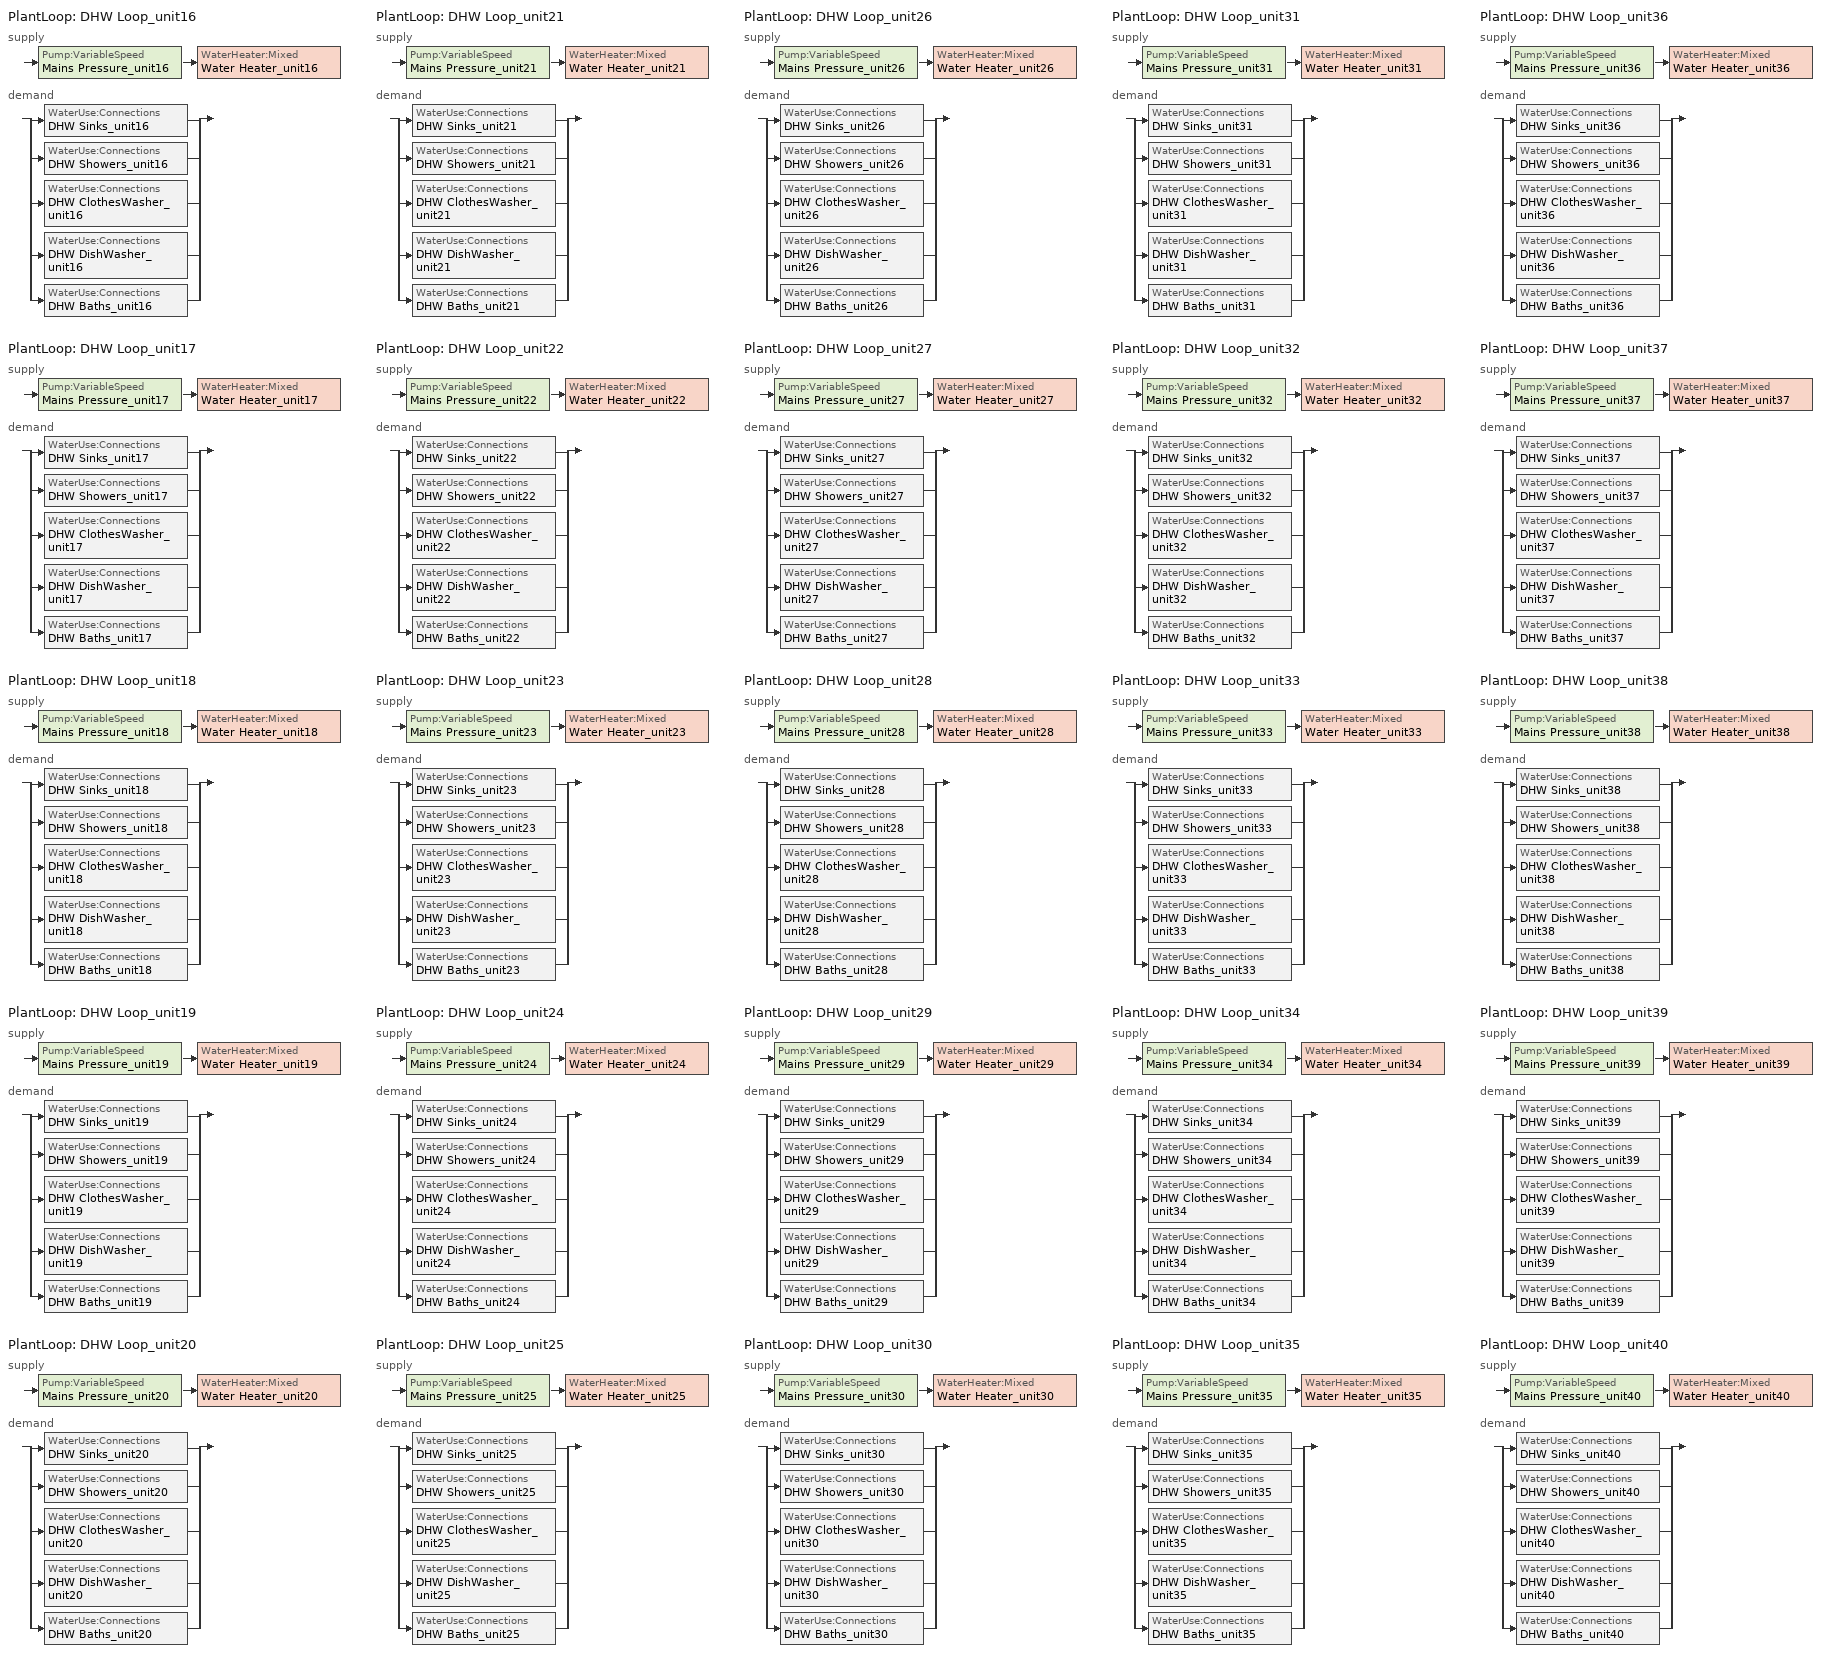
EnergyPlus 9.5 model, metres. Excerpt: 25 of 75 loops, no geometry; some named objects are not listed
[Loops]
PlantLoop 'DHW Loop_unit16'
 supply: Pump:VariableSpeed 'Mains Pressure_unit16' > WaterHeater:Mixed 'Water Heater_unit16'
 demand: split
  | WaterUse:Connections 'DHW Sinks_unit16'
  | WaterUse:Connections 'DHW Showers_unit16'
  | WaterUse:Connections 'DHW ClothesWasher_unit16'
  | WaterUse:Connections 'DHW DishWasher_unit16'
  | WaterUse:Connections 'DHW Baths_unit16'
PlantLoop 'DHW Loop_unit17'
 supply: Pump:VariableSpeed 'Mains Pressure_unit17' > WaterHeater:Mixed 'Water Heater_unit17'
 demand: split
  | WaterUse:Connections 'DHW Sinks_unit17'
  | WaterUse:Connections 'DHW Showers_unit17'
  | WaterUse:Connections 'DHW ClothesWasher_unit17'
  | WaterUse:Connections 'DHW DishWasher_unit17'
  | WaterUse:Connections 'DHW Baths_unit17'
PlantLoop 'DHW Loop_unit18'
 supply: Pump:VariableSpeed 'Mains Pressure_unit18' > WaterHeater:Mixed 'Water Heater_unit18'
 demand: split
  | WaterUse:Connections 'DHW Sinks_unit18'
  | WaterUse:Connections 'DHW Showers_unit18'
  | WaterUse:Connections 'DHW ClothesWasher_unit18'
  | WaterUse:Connections 'DHW DishWasher_unit18'
  | WaterUse:Connections 'DHW Baths_unit18'
PlantLoop 'DHW Loop_unit19'
 supply: Pump:VariableSpeed 'Mains Pressure_unit19' > WaterHeater:Mixed 'Water Heater_unit19'
 demand: split
  | WaterUse:Connections 'DHW Sinks_unit19'
  | WaterUse:Connections 'DHW Showers_unit19'
  | WaterUse:Connections 'DHW ClothesWasher_unit19'
  | WaterUse:Connections 'DHW DishWasher_unit19'
  | WaterUse:Connections 'DHW Baths_unit19'
PlantLoop 'DHW Loop_unit20'
 supply: Pump:VariableSpeed 'Mains Pressure_unit20' > WaterHeater:Mixed 'Water Heater_unit20'
 demand: split
  | WaterUse:Connections 'DHW Sinks_unit20'
  | WaterUse:Connections 'DHW Showers_unit20'
  | WaterUse:Connections 'DHW ClothesWasher_unit20'
  | WaterUse:Connections 'DHW DishWasher_unit20'
  | WaterUse:Connections 'DHW Baths_unit20'
PlantLoop 'DHW Loop_unit21'
 supply: Pump:VariableSpeed 'Mains Pressure_unit21' > WaterHeater:Mixed 'Water Heater_unit21'
 demand: split
  | WaterUse:Connections 'DHW Sinks_unit21'
  | WaterUse:Connections 'DHW Showers_unit21'
  | WaterUse:Connections 'DHW ClothesWasher_unit21'
  | WaterUse:Connections 'DHW DishWasher_unit21'
  | WaterUse:Connections 'DHW Baths_unit21'
PlantLoop 'DHW Loop_unit22'
 supply: Pump:VariableSpeed 'Mains Pressure_unit22' > WaterHeater:Mixed 'Water Heater_unit22'
 demand: split
  | WaterUse:Connections 'DHW Sinks_unit22'
  | WaterUse:Connections 'DHW Showers_unit22'
  | WaterUse:Connections 'DHW ClothesWasher_unit22'
  | WaterUse:Connections 'DHW DishWasher_unit22'
  | WaterUse:Connections 'DHW Baths_unit22'
PlantLoop 'DHW Loop_unit23'
 supply: Pump:VariableSpeed 'Mains Pressure_unit23' > WaterHeater:Mixed 'Water Heater_unit23'
 demand: split
  | WaterUse:Connections 'DHW Sinks_unit23'
  | WaterUse:Connections 'DHW Showers_unit23'
  | WaterUse:Connections 'DHW ClothesWasher_unit23'
  | WaterUse:Connections 'DHW DishWasher_unit23'
  | WaterUse:Connections 'DHW Baths_unit23'
PlantLoop 'DHW Loop_unit24'
 supply: Pump:VariableSpeed 'Mains Pressure_unit24' > WaterHeater:Mixed 'Water Heater_unit24'
 demand: split
  | WaterUse:Connections 'DHW Sinks_unit24'
  | WaterUse:Connections 'DHW Showers_unit24'
  | WaterUse:Connections 'DHW ClothesWasher_unit24'
  | WaterUse:Connections 'DHW DishWasher_unit24'
  | WaterUse:Connections 'DHW Baths_unit24'
PlantLoop 'DHW Loop_unit25'
 supply: Pump:VariableSpeed 'Mains Pressure_unit25' > WaterHeater:Mixed 'Water Heater_unit25'
 demand: split
  | WaterUse:Connections 'DHW Sinks_unit25'
  | WaterUse:Connections 'DHW Showers_unit25'
  | WaterUse:Connections 'DHW ClothesWasher_unit25'
  | WaterUse:Connections 'DHW DishWasher_unit25'
  | WaterUse:Connections 'DHW Baths_unit25'
PlantLoop 'DHW Loop_unit26'
 supply: Pump:VariableSpeed 'Mains Pressure_unit26' > WaterHeater:Mixed 'Water Heater_unit26'
 demand: split
  | WaterUse:Connections 'DHW Sinks_unit26'
  | WaterUse:Connections 'DHW Showers_unit26'
  | WaterUse:Connections 'DHW ClothesWasher_unit26'
  | WaterUse:Connections 'DHW DishWasher_unit26'
  | WaterUse:Connections 'DHW Baths_unit26'
PlantLoop 'DHW Loop_unit27'
 supply: Pump:VariableSpeed 'Mains Pressure_unit27' > WaterHeater:Mixed 'Water Heater_unit27'
 demand: split
  | WaterUse:Connections 'DHW Sinks_unit27'
  | WaterUse:Connections 'DHW Showers_unit27'
  | WaterUse:Connections 'DHW ClothesWasher_unit27'
  | WaterUse:Connections 'DHW DishWasher_unit27'
  | WaterUse:Connections 'DHW Baths_unit27'
PlantLoop 'DHW Loop_unit28'
 supply: Pump:VariableSpeed 'Mains Pressure_unit28' > WaterHeater:Mixed 'Water Heater_unit28'
 demand: split
  | WaterUse:Connections 'DHW Sinks_unit28'
  | WaterUse:Connections 'DHW Showers_unit28'
  | WaterUse:Connections 'DHW ClothesWasher_unit28'
  | WaterUse:Connections 'DHW DishWasher_unit28'
  | WaterUse:Connections 'DHW Baths_unit28'
PlantLoop 'DHW Loop_unit29'
 supply: Pump:VariableSpeed 'Mains Pressure_unit29' > WaterHeater:Mixed 'Water Heater_unit29'
 demand: split
  | WaterUse:Connections 'DHW Sinks_unit29'
  | WaterUse:Connections 'DHW Showers_unit29'
  | WaterUse:Connections 'DHW ClothesWasher_unit29'
  | WaterUse:Connections 'DHW DishWasher_unit29'
  | WaterUse:Connections 'DHW Baths_unit29'
PlantLoop 'DHW Loop_unit30'
 supply: Pump:VariableSpeed 'Mains Pressure_unit30' > WaterHeater:Mixed 'Water Heater_unit30'
 demand: split
  | WaterUse:Connections 'DHW Sinks_unit30'
  | WaterUse:Connections 'DHW Showers_unit30'
  | WaterUse:Connections 'DHW ClothesWasher_unit30'
  | WaterUse:Connections 'DHW DishWasher_unit30'
  | WaterUse:Connections 'DHW Baths_unit30'
PlantLoop 'DHW Loop_unit31'
 supply: Pump:VariableSpeed 'Mains Pressure_unit31' > WaterHeater:Mixed 'Water Heater_unit31'
 demand: split
  | WaterUse:Connections 'DHW Sinks_unit31'
  | WaterUse:Connections 'DHW Showers_unit31'
  | WaterUse:Connections 'DHW ClothesWasher_unit31'
  | WaterUse:Connections 'DHW DishWasher_unit31'
  | WaterUse:Connections 'DHW Baths_unit31'
PlantLoop 'DHW Loop_unit32'
 supply: Pump:VariableSpeed 'Mains Pressure_unit32' > WaterHeater:Mixed 'Water Heater_unit32'
 demand: split
  | WaterUse:Connections 'DHW Sinks_unit32'
  | WaterUse:Connections 'DHW Showers_unit32'
  | WaterUse:Connections 'DHW ClothesWasher_unit32'
  | WaterUse:Connections 'DHW DishWasher_unit32'
  | WaterUse:Connections 'DHW Baths_unit32'
PlantLoop 'DHW Loop_unit33'
 supply: Pump:VariableSpeed 'Mains Pressure_unit33' > WaterHeater:Mixed 'Water Heater_unit33'
 demand: split
  | WaterUse:Connections 'DHW Sinks_unit33'
  | WaterUse:Connections 'DHW Showers_unit33'
  | WaterUse:Connections 'DHW ClothesWasher_unit33'
  | WaterUse:Connections 'DHW DishWasher_unit33'
  | WaterUse:Connections 'DHW Baths_unit33'
PlantLoop 'DHW Loop_unit34'
 supply: Pump:VariableSpeed 'Mains Pressure_unit34' > WaterHeater:Mixed 'Water Heater_unit34'
 demand: split
  | WaterUse:Connections 'DHW Sinks_unit34'
  | WaterUse:Connections 'DHW Showers_unit34'
  | WaterUse:Connections 'DHW ClothesWasher_unit34'
  | WaterUse:Connections 'DHW DishWasher_unit34'
  | WaterUse:Connections 'DHW Baths_unit34'
PlantLoop 'DHW Loop_unit35'
 supply: Pump:VariableSpeed 'Mains Pressure_unit35' > WaterHeater:Mixed 'Water Heater_unit35'
 demand: split
  | WaterUse:Connections 'DHW Sinks_unit35'
  | WaterUse:Connections 'DHW Showers_unit35'
  | WaterUse:Connections 'DHW ClothesWasher_unit35'
  | WaterUse:Connections 'DHW DishWasher_unit35'
  | WaterUse:Connections 'DHW Baths_unit35'
PlantLoop 'DHW Loop_unit36'
 supply: Pump:VariableSpeed 'Mains Pressure_unit36' > WaterHeater:Mixed 'Water Heater_unit36'
 demand: split
  | WaterUse:Connections 'DHW Sinks_unit36'
  | WaterUse:Connections 'DHW Showers_unit36'
  | WaterUse:Connections 'DHW ClothesWasher_unit36'
  | WaterUse:Connections 'DHW DishWasher_unit36'
  | WaterUse:Connections 'DHW Baths_unit36'
PlantLoop 'DHW Loop_unit37'
 supply: Pump:VariableSpeed 'Mains Pressure_unit37' > WaterHeater:Mixed 'Water Heater_unit37'
 demand: split
  | WaterUse:Connections 'DHW Sinks_unit37'
  | WaterUse:Connections 'DHW Showers_unit37'
  | WaterUse:Connections 'DHW ClothesWasher_unit37'
  | WaterUse:Connections 'DHW DishWasher_unit37'
  | WaterUse:Connections 'DHW Baths_unit37'
PlantLoop 'DHW Loop_unit38'
 supply: Pump:VariableSpeed 'Mains Pressure_unit38' > WaterHeater:Mixed 'Water Heater_unit38'
 demand: split
  | WaterUse:Connections 'DHW Sinks_unit38'
  | WaterUse:Connections 'DHW Showers_unit38'
  | WaterUse:Connections 'DHW ClothesWasher_unit38'
  | WaterUse:Connections 'DHW DishWasher_unit38'
  | WaterUse:Connections 'DHW Baths_unit38'
PlantLoop 'DHW Loop_unit39'
 supply: Pump:VariableSpeed 'Mains Pressure_unit39' > WaterHeater:Mixed 'Water Heater_unit39'
 demand: split
  | WaterUse:Connections 'DHW Sinks_unit39'
  | WaterUse:Connections 'DHW Showers_unit39'
  | WaterUse:Connections 'DHW ClothesWasher_unit39'
  | WaterUse:Connections 'DHW DishWasher_unit39'
  | WaterUse:Connections 'DHW Baths_unit39'
PlantLoop 'DHW Loop_unit40'
 supply: Pump:VariableSpeed 'Mains Pressure_unit40' > WaterHeater:Mixed 'Water Heater_unit40'
 demand: split
  | WaterUse:Connections 'DHW Sinks_unit40'
  | WaterUse:Connections 'DHW Showers_unit40'
  | WaterUse:Connections 'DHW ClothesWasher_unit40'
  | WaterUse:Connections 'DHW DishWasher_unit40'
  | WaterUse:Connections 'DHW Baths_unit40'
[ZoneList]
Living Area: EL1 SSE Perim Zn (G.SSE1), EL1 East Perim Zn (G.E3), EL1 East Perim Zn (G.E5), EL1 SSW Perim Zn (G.SSW7), EL1 West Perim Zn (G.W9), EL1 West Perim Zn (G.W11), EL1 SSE Perim Zn (T.SSE27), EL1 East Perim Zn (T.E29), EL1 East Perim Zn (T.E31), EL1 SSW Perim Zn (T.SSW33), EL1 West Perim Zn (T.W35), EL1 West Perim Zn (T.W37), EL2 WSW Perim Zn (G.WSW1), EL2 South Perim Zn (G.S3), EL2 South Perim Zn (G.S5), EL2 WNW Perim Zn (G.WNW7), EL2 North Perim Zn (G.N9), EL2 North Perim Zn (G.N11), EL2 WSW Perim Zn (T.WSW27), EL2 South Perim Zn (T.S29), EL2 South Perim Zn (T.S31), EL2 WNW Perim Zn (T.WNW33), EL2 North Perim Zn (T.N35), EL2 North Perim Zn (T.N37)
[People]
Living Occupants: Zone or ZoneList=Living Area; Number of People Schedule=EL1 Occ-2 Sch; Number of People Calculation Method=People; Number of People=3; Fraction Radiant=0.3; Sensible Heat Fraction=autocalculate; Activity Level Schedule=activity_sch; Carbon Dioxide Generation Rate {m3/s-W}=3.82e-08; Enable ASHRAE 55 Comfort Warnings=No; Mean Radiant Temperature Calculation Type=ZoneAveraged; Clothing Insulation Calculation Method=ClothingInsulationSchedule
[Lights]
Living Lights: Zone or ZoneList=Living Area; Schedule=InteriorLightingHE; Design Level Calculation Method=Watts/Area; Watts per Zone Floor Area {W/m2}=2.10297; Return Air Fraction=0; Fraction Radiant=0.6; Fraction Visible=0.2; Fraction Replaceable=0; Return Air Fraction Calculated from Plenum Temperature=No
[ElectricEquipment] Zone or ZoneList=Living Area; Design Level Calculation Method=EquipmentLevel
Name | Schedule | Design Level {W} | Fraction Latent | Fraction Radiant | Fraction Lost
Dishwasher | DishWasher | 27.7121 | 0.15 | 0.6 | 0.25
Refrigerator | Refrigerator | 91.0576 |  | 1
ClothesWasher | ClothesWasher | 12.0112 |  | 0.8 | 0.2
ClothesDryer | ClothesDryer | 8.18776 |  | 1
MiscPlugLoad_Living | MiscPlugLoad | 169.043 | 0.06 | 0.69 | 0.25
[GasEquipment] Zone or ZoneList=Living Area; Design Level Calculation Method=EquipmentLevel
Name | Schedule | Design Level {W} | Fraction Latent | Fraction Radiant | Fraction Lost
ClothesDryer | ClothesDryer | 81.8973 | 0.05 | 0.1 | 0.85
CookingRange | CookingRange | 111.945 | 0.06 | 0.69 | 0.25
[ZoneInfiltration:DesignFlowRate]
Infiltration-Living: Zone or ZoneList=Living Area; Schedule=always_avail; Design Flow Rate Calculation Method=AirChanges/Hour; Air Changes per Hour {1/hr}=0.35; Constant Term Coefficient=1
[ZoneVentilation:DesignFlowRate]
NaturalVentilation: Zone or ZoneList=Living Area; Schedule=DEER Res Nat Vent On Sch; Design Flow Rate Calculation Method=AirChanges/Hour; Flow Rate per Zone Floor Area {m3/s-m2}=0; Air Changes per Hour {1/hr}=1.5; Ventilation Type=Natural; Fan Total Efficiency=1; Constant Term Coefficient=0; Temperature Term Coefficient=0; Velocity Term Coefficient=0.224; Velocity Squared Term Coefficient=0; Minimum Indoor Temperature Schedule=Natural_Ventilation_Min; Delta Temperature {deltaC}=2; Minimum Outdoor Temperature {C}=-100; Maximum Outdoor Temperature {C}=100; Maximum Wind Speed {m/s}=40
[Sizing:Plant] Loop Type=Heating; Design Loop Exit Temperature {C}=48.8889; Loop Design Temperature Difference {deltaC}=5.55556
DHW Loop_unit16; DHW Loop_unit17; DHW Loop_unit18; DHW Loop_unit19; DHW Loop_unit20; DHW Loop_unit21; DHW Loop_unit22; DHW Loop_unit23; DHW Loop_unit24; DHW Loop_unit25; DHW Loop_unit26; DHW Loop_unit27; DHW Loop_unit28; DHW Loop_unit29; DHW Loop_unit30; DHW Loop_unit31; DHW Loop_unit32; DHW Loop_unit33; DHW Loop_unit34; DHW Loop_unit35; DHW Loop_unit36; DHW Loop_unit37; DHW Loop_unit38; DHW Loop_unit39; DHW Loop_unit40
[Pump:VariableSpeed] Design Maximum Flow Rate {m3/s}=autosize; Design Pump Head {Pa}=1; Design Power Consumption {W}=0; Motor Efficiency=1; Fraction of Motor Inefficiencies to Fluid Stream=0; Coefficient 1 of the Part Load Performance Curve=0; Coefficient 2 of the Part Load Performance Curve=1; Coefficient 3 of the Part Load Performance Curve=0; Coefficient 4 of the Part Load Performance Curve=0; Design Minimum Flow Rate {m3/s}=0; Pump Control Type=Intermittent
Mains Pressure_unit16; Mains Pressure_unit17; Mains Pressure_unit18; Mains Pressure_unit19; Mains Pressure_unit20; Mains Pressure_unit21; Mains Pressure_unit22; Mains Pressure_unit23; Mains Pressure_unit24; Mains Pressure_unit25; Mains Pressure_unit26; Mains Pressure_unit27; Mains Pressure_unit28; Mains Pressure_unit29; Mains Pressure_unit30; Mains Pressure_unit31; Mains Pressure_unit32; Mains Pressure_unit33; Mains Pressure_unit34; Mains Pressure_unit35; Mains Pressure_unit36; Mains Pressure_unit37; Mains Pressure_unit38; Mains Pressure_unit39; Mains Pressure_unit40
[WaterHeater:Mixed] Tank Volume {m3}=0.196841; Setpoint Temperature Schedule=dhw_setpt; Deadband Temperature Difference {deltaC}=2; Maximum Temperature Limit {C}=50; Heater Control Type=Cycle; Heater Maximum Capacity {W}=0; Heater Minimum Capacity {W}=0; Heater Ignition Minimum Flow Rate {m3/s}=0; Heater Fuel Type=Coal; Heater Thermal Efficiency=0.9; Ambient Temperature Indicator=Zone; Off Cycle Loss Coefficient to Ambient Temperature {W/K}=1.27317; Off Cycle Loss Fraction to Zone=1; On Cycle Loss Coefficient to Ambient Temperature {W/K}=1.27317; On Cycle Loss Fraction to Zone=1; Peak Use Flow Rate {m3/s}=0; Use Side Effectiveness=1; Source Side Effectiveness=1; Use Side Design Flow Rate {m3/s}=autosize; Source Side Design Flow Rate {m3/s}=0; Indirect Water Heating Recovery Time {hr}=1.5
Name | Ambient Temperature Zone
Water Heater_unit16 | EL1 SSW Perim Zn (T.SSW33)
Water Heater_unit17 | EL1 West Perim Zn (G.W10)
Water Heater_unit18 | EL1 West Perim Zn (G.W11)
Water Heater_unit19 | EL1 West Perim Zn (G.W8)
Water Heater_unit20 | EL1 West Perim Zn (G.W9)
Water Heater_unit21 | EL1 West Perim Zn (T.W34)
Water Heater_unit22 | EL1 West Perim Zn (T.W35)
Water Heater_unit23 | EL1 West Perim Zn (T.W36)
Water Heater_unit24 | EL1 West Perim Zn (T.W37)
Water Heater_unit25 | EL2 ENE Perim Zn (G.ENE12)
Water Heater_unit26 | EL2 ENE Perim Zn (T.ENE38)
Water Heater_unit27 | EL2 ESE Perim Zn (G.ESE6)
Water Heater_unit28 | EL2 ESE Perim Zn (T.ESE32)
Water Heater_unit29 | EL2 North Perim Zn (G.N10)
Water Heater_unit30 | EL2 North Perim Zn (G.N11)
Water Heater_unit31 | EL2 North Perim Zn (G.N8)
Water Heater_unit32 | EL2 North Perim Zn (G.N9)
Water Heater_unit33 | EL2 North Perim Zn (T.N34)
Water Heater_unit34 | EL2 North Perim Zn (T.N35)
Water Heater_unit35 | EL2 North Perim Zn (T.N36)
Water Heater_unit36 | EL2 North Perim Zn (T.N37)
Water Heater_unit37 | EL2 South Perim Zn (G.S2)
Water Heater_unit38 | EL2 South Perim Zn (G.S3)
Water Heater_unit39 | EL2 South Perim Zn (G.S4)
Water Heater_unit40 | EL2 South Perim Zn (G.S5)
[WaterHeater:Sizing] Design Mode=ResidentialHUD-FHAMinimum; Number of Bedrooms=3; Number of Bathrooms=3
Water Heater_unit16; Water Heater_unit17; Water Heater_unit18; Water Heater_unit19; Water Heater_unit20; Water Heater_unit21; Water Heater_unit22; Water Heater_unit23; Water Heater_unit24; Water Heater_unit25; Water Heater_unit26; Water Heater_unit27; Water Heater_unit28; Water Heater_unit29; Water Heater_unit30; Water Heater_unit31; Water Heater_unit32; Water Heater_unit33; Water Heater_unit34; Water Heater_unit35; Water Heater_unit36; Water Heater_unit37; Water Heater_unit38; Water Heater_unit39; Water Heater_unit40
[PlantLoop] Fluid Type=Water; Maximum Loop Temperature {C}=100; Minimum Loop Temperature {C}=0; Maximum Loop Flow Rate {m3/s}=autosize; Minimum Loop Flow Rate {m3/s}=0; Plant Loop Volume {m3}=autocalculate; Load Distribution Scheme=Optimal
Name | Plant Equipment Operation Scheme
DHW Loop_unit16 | DHW Loop Operation_unit16
DHW Loop_unit17 | DHW Loop Operation_unit17
DHW Loop_unit18 | DHW Loop Operation_unit18
DHW Loop_unit19 | DHW Loop Operation_unit19
DHW Loop_unit20 | DHW Loop Operation_unit20
DHW Loop_unit21 | DHW Loop Operation_unit21
DHW Loop_unit22 | DHW Loop Operation_unit22
DHW Loop_unit23 | DHW Loop Operation_unit23
DHW Loop_unit24 | DHW Loop Operation_unit24
DHW Loop_unit25 | DHW Loop Operation_unit25
DHW Loop_unit26 | DHW Loop Operation_unit26
DHW Loop_unit27 | DHW Loop Operation_unit27
DHW Loop_unit28 | DHW Loop Operation_unit28
DHW Loop_unit29 | DHW Loop Operation_unit29
DHW Loop_unit30 | DHW Loop Operation_unit30
DHW Loop_unit31 | DHW Loop Operation_unit31
DHW Loop_unit32 | DHW Loop Operation_unit32
DHW Loop_unit33 | DHW Loop Operation_unit33
DHW Loop_unit34 | DHW Loop Operation_unit34
DHW Loop_unit35 | DHW Loop Operation_unit35
DHW Loop_unit36 | DHW Loop Operation_unit36
DHW Loop_unit37 | DHW Loop Operation_unit37
DHW Loop_unit38 | DHW Loop Operation_unit38
DHW Loop_unit39 | DHW Loop Operation_unit39
DHW Loop_unit40 | DHW Loop Operation_unit40
[PlantEquipmentList]
DHW Plant Equipment_unit16: Water Heater_unit16
DHW Plant Equipment_unit17: Water Heater_unit17
DHW Plant Equipment_unit18: Water Heater_unit18
DHW Plant Equipment_unit19: Water Heater_unit19
DHW Plant Equipment_unit20: Water Heater_unit20
DHW Plant Equipment_unit21: Water Heater_unit21
DHW Plant Equipment_unit22: Water Heater_unit22
DHW Plant Equipment_unit23: Water Heater_unit23
DHW Plant Equipment_unit24: Water Heater_unit24
DHW Plant Equipment_unit25: Water Heater_unit25
DHW Plant Equipment_unit26: Water Heater_unit26
DHW Plant Equipment_unit27: Water Heater_unit27
DHW Plant Equipment_unit28: Water Heater_unit28
DHW Plant Equipment_unit29: Water Heater_unit29
DHW Plant Equipment_unit30: Water Heater_unit30
DHW Plant Equipment_unit31: Water Heater_unit31
DHW Plant Equipment_unit32: Water Heater_unit32
DHW Plant Equipment_unit33: Water Heater_unit33
DHW Plant Equipment_unit34: Water Heater_unit34
DHW Plant Equipment_unit35: Water Heater_unit35
DHW Plant Equipment_unit36: Water Heater_unit36
DHW Plant Equipment_unit37: Water Heater_unit37
DHW Plant Equipment_unit38: Water Heater_unit38
DHW Plant Equipment_unit39: Water Heater_unit39
DHW Plant Equipment_unit40: Water Heater_unit40
[PlantEquipmentOperation:HeatingLoad] Load Range 1 Lower Limit {W}=0; Load Range 1 Upper Limit {W}=1000000000000000
Name | Range 1 Equipment List
DHW Control Scheme_unit16 | DHW Plant Equipment_unit16
DHW Control Scheme_unit17 | DHW Plant Equipment_unit17
DHW Control Scheme_unit18 | DHW Plant Equipment_unit18
DHW Control Scheme_unit19 | DHW Plant Equipment_unit19
DHW Control Scheme_unit20 | DHW Plant Equipment_unit20
DHW Control Scheme_unit21 | DHW Plant Equipment_unit21
DHW Control Scheme_unit22 | DHW Plant Equipment_unit22
DHW Control Scheme_unit23 | DHW Plant Equipment_unit23
DHW Control Scheme_unit24 | DHW Plant Equipment_unit24
DHW Control Scheme_unit25 | DHW Plant Equipment_unit25
DHW Control Scheme_unit26 | DHW Plant Equipment_unit26
DHW Control Scheme_unit27 | DHW Plant Equipment_unit27
DHW Control Scheme_unit28 | DHW Plant Equipment_unit28
DHW Control Scheme_unit29 | DHW Plant Equipment_unit29
DHW Control Scheme_unit30 | DHW Plant Equipment_unit30
DHW Control Scheme_unit31 | DHW Plant Equipment_unit31
DHW Control Scheme_unit32 | DHW Plant Equipment_unit32
DHW Control Scheme_unit33 | DHW Plant Equipment_unit33
DHW Control Scheme_unit34 | DHW Plant Equipment_unit34
DHW Control Scheme_unit35 | DHW Plant Equipment_unit35
DHW Control Scheme_unit36 | DHW Plant Equipment_unit36
DHW Control Scheme_unit37 | DHW Plant Equipment_unit37
DHW Control Scheme_unit38 | DHW Plant Equipment_unit38
DHW Control Scheme_unit39 | DHW Plant Equipment_unit39
DHW Control Scheme_unit40 | DHW Plant Equipment_unit40
[PlantEquipmentOperationSchemes] Control Scheme 1 Schedule=always_avail
Name | Control Scheme 1
DHW Loop Operation_unit16 | DHW Control Scheme_unit16
DHW Loop Operation_unit17 | DHW Control Scheme_unit17
DHW Loop Operation_unit18 | DHW Control Scheme_unit18
DHW Loop Operation_unit19 | DHW Control Scheme_unit19
DHW Loop Operation_unit20 | DHW Control Scheme_unit20
DHW Loop Operation_unit21 | DHW Control Scheme_unit21
DHW Loop Operation_unit22 | DHW Control Scheme_unit22
DHW Loop Operation_unit23 | DHW Control Scheme_unit23
DHW Loop Operation_unit24 | DHW Control Scheme_unit24
DHW Loop Operation_unit25 | DHW Control Scheme_unit25
DHW Loop Operation_unit26 | DHW Control Scheme_unit26
DHW Loop Operation_unit27 | DHW Control Scheme_unit27
DHW Loop Operation_unit28 | DHW Control Scheme_unit28
DHW Loop Operation_unit29 | DHW Control Scheme_unit29
DHW Loop Operation_unit30 | DHW Control Scheme_unit30
DHW Loop Operation_unit31 | DHW Control Scheme_unit31
DHW Loop Operation_unit32 | DHW Control Scheme_unit32
DHW Loop Operation_unit33 | DHW Control Scheme_unit33
DHW Loop Operation_unit34 | DHW Control Scheme_unit34
DHW Loop Operation_unit35 | DHW Control Scheme_unit35
DHW Loop Operation_unit36 | DHW Control Scheme_unit36
DHW Loop Operation_unit37 | DHW Control Scheme_unit37
DHW Loop Operation_unit38 | DHW Control Scheme_unit38
DHW Loop Operation_unit39 | DHW Control Scheme_unit39
DHW Loop Operation_unit40 | DHW Control Scheme_unit40
[EnergyManagementSystem:Program]
DuctLeakageProgramEL1EastPerimZnGE5: Set f_sup = 0.056249999999999994; Set f_ret = 0.050625; Set f_OA = 0.005624999999999991; Set V_OA = f_OA * AH_VFREL1EastPerimZnGE5; Set Vleak_s = f_sup * AH_VFREL1EastPerimZnGE5; Set Vleak_r = f_ret * AH_VFREL1EastPerimZnGE5; Set VEL1EastPerimPlZnGE18ToEL1EastPerimZnGE5 = @Abs (Vleak_s - Vleak_r - V_OA); Set VEL1EastPerimZnGE5ToEL1EastPerimPlZnGE18 = 0; Set h_SA = @HFnTdbW AH_ToutEL1EastPerimZnGE5 AH_WoutEL1EastPerimZnGE5; Set h_AHZone = @HFnTdbW AHZone_TEL1EastPerimZnGE5 AHZone_WEL1EastPerimZnGE5; Set h_RA = @HFnTdbW RA_TEL1EastPerimZnGE5 RA_WEL1EastPerimZnGE5; Set h_fg = @HfgAirFnWTdb AH_WoutEL1EastPerimZnGE5 AH_ToutEL1EastPerimZnGE5; Set Qleak_s = f_sup * AH_MFREL1EastPerimZnGE5 * (h_RA - h_SA); Set Qleak_s_lEL1EastPerimZnGE5 = f_sup * AH_MFREL1EastPerimZnGE5 * h_fg * (RA_WEL1EastPerimZnGE5 - AH_WoutEL1EastPerimZnGE5); Set Qleak_s_sEL1EastPerimZnGE5 = Qleak_s - Qleak_s_lEL1EastPerimZnGE5; Set expTerm = (Fan_RTFEL1EastPerimZnGE5 / ((@Max AH_MFREL1EastPerimZnGE5 0.001) * 1006.0)) * 11.09293886506971; Set expTerm = 0 - expTerm; Set Tsupply = AHZone_TEL1EastPerimZnGE5 + ((AH_ToutEL1EastPerimZnGE5 - AHZone_TEL1EastPerimZnGE5) * (@Exp expTerm)); Set Qduct_sToEL1EastPerimZnGE5 = AH_MFREL1EastPerimZnGE5 * 1006.0 * (Tsupply - AH_ToutEL1EastPerimZnGE5); Set Qduct_sToEL1EastPerimPlZnGE18 = 0 - Qduct_sToEL1EastPerimZnGE5; Set expTerm = (Fan_RTFEL1EastPerimZnGE5 / ((@Max AH_MFREL1EastPerimZnGE5 0.001) * 1006.0)) * 2.738997250634496; Set expTerm = 0 - expTerm; Set Treturn = AHZone_TEL1EastPerimZnGE5 + ((RA_TEL1EastPerimZnGE5 - AHZone_TEL1EastPerimZnGE5) * (@Exp expTerm)); Set Qduct_rToPlenumDXFGEL1G_E5 = AH_MFREL1EastPerimZnGE5 * 1006.0 * (Treturn - RA_TEL1EastPerimZnGE5); Set Qduct_rToEL1EastPerimPlZnGE18 = 0 - Qduct_rToPlenumDXFGEL1G_E5; Set Qleak_r_lDXFGEL1G_E5 = 0; Set Qleak_r_sDXFGEL1G_E5 = f_ret * AH_MFREL1EastPerimZnGE5 * 1006.0 * (AHZone_TEL1EastPerimZnGE5 - RA_TEL1EastPerimZnGE5); Set Qleak = f_sup * AH_MFREL1EastPerimZnGE5 * (h_SA - h_AHZone); Set Qleak_lToEL1EastPerimPlZnGE18 = f_sup * AH_MFREL1EastPerimZnGE5 * h_fg * (AH_WoutEL1EastPerimZnGE5 - AHZone_WEL1EastPerimZnGE5); Set Qleak_sToEL1EastPerimPlZnGE18 = Qleak - Qleak_lToEL1EastPerimPlZnGE18
DuctLeakageProgramEL1EastPerimZnTE31: Set f_sup = 0.056249999999999994; Set f_ret = 0.050625; Set f_OA = 0.005624999999999991; Set V_OA = f_OA * AH_VFREL1EastPerimZnTE31; Set Vleak_s = f_sup * AH_VFREL1EastPerimZnTE31; Set Vleak_r = f_ret * AH_VFREL1EastPerimZnTE31; Set VEL1EastPerimAtZnTE44ToEL1EastPerimZnTE31 = @Abs (Vleak_s - Vleak_r - V_OA); Set VEL1EastPerimZnTE31ToEL1EastPerimAtZnTE44 = 0; Set h_SA = @HFnTdbW AH_ToutEL1EastPerimZnTE31 AH_WoutEL1EastPerimZnTE31; Set h_AHZone = @HFnTdbW AHZone_TEL1EastPerimZnTE31 AHZone_WEL1EastPerimZnTE31; Set h_RA = @HFnTdbW RA_TEL1EastPerimZnTE31 RA_WEL1EastPerimZnTE31; Set h_fg = @HfgAirFnWTdb AH_WoutEL1EastPerimZnTE31 AH_ToutEL1EastPerimZnTE31; Set Qleak_s = f_sup * AH_MFREL1EastPerimZnTE31 * (h_RA - h_SA); Set Qleak_s_lEL1EastPerimZnTE31 = f_sup * AH_MFREL1EastPerimZnTE31 * h_fg * (RA_WEL1EastPerimZnTE31 - AH_WoutEL1EastPerimZnTE31); Set Qleak_s_sEL1EastPerimZnTE31 = Qleak_s - Qleak_s_lEL1EastPerimZnTE31; Set expTerm = (Fan_RTFEL1EastPerimZnTE31 / ((@Max AH_MFREL1EastPerimZnTE31 0.001) * 1006.0)) * 11.09293886506971; Set expTerm = 0 - expTerm; Set Tsupply = AHZone_TEL1EastPerimZnTE31 + ((AH_ToutEL1EastPerimZnTE31 - AHZone_TEL1EastPerimZnTE31) * (@Exp expTerm)); Set Qduct_sToEL1EastPerimZnTE31 = AH_MFREL1EastPerimZnTE31 * 1006.0 * (Tsupply - AH_ToutEL1EastPerimZnTE31); Set Qduct_sToEL1EastPerimAtZnTE44 = 0 - Qduct_sToEL1EastPerimZnTE31; Set expTerm = (Fan_RTFEL1EastPerimZnTE31 / ((@Max AH_MFREL1EastPerimZnTE31 0.001) * 1006.0)) * 2.738997250634496; Set expTerm = 0 - expTerm; Set Treturn = AHZone_TEL1EastPerimZnTE31 + ((RA_TEL1EastPerimZnTE31 - AHZone_TEL1EastPerimZnTE31) * (@Exp expTerm)); Set Qduct_rToPlenumDXFGEL1T_E31 = AH_MFREL1EastPerimZnTE31 * 1006.0 * (Treturn - RA_TEL1EastPerimZnTE31); Set Qduct_rToEL1EastPerimAtZnTE44 = 0 - Qduct_rToPlenumDXFGEL1T_E31; Set Qleak_r_lDXFGEL1T_E31 = 0; Set Qleak_r_sDXFGEL1T_E31 = f_ret * AH_MFREL1EastPerimZnTE31 * 1006.0 * (AHZone_TEL1EastPerimZnTE31 - RA_TEL1EastPerimZnTE31); Set Qleak = f_sup * AH_MFREL1EastPerimZnTE31 * (h_SA - h_AHZone); Set Qleak_lToEL1EastPerimAtZnTE44 = f_sup * AH_MFREL1EastPerimZnTE31 * h_fg * (AH_WoutEL1EastPerimZnTE31 - AHZone_WEL1EastPerimZnTE31); Set Qleak_sToEL1EastPerimAtZnTE44 = Qleak - Qleak_lToEL1EastPerimAtZnTE44
[SetpointManager:Scheduled] Control Variable=Temperature; Schedule=DHWSupplySetpoint
Name | Setpoint Node or NodeList
DHW Loop Setpoint Manager_unit16 | DHW Supply Outlet Node_unit16
DHW Loop Setpoint Manager_unit17 | DHW Supply Outlet Node_unit17
DHW Loop Setpoint Manager_unit18 | DHW Supply Outlet Node_unit18
DHW Loop Setpoint Manager_unit19 | DHW Supply Outlet Node_unit19
DHW Loop Setpoint Manager_unit20 | DHW Supply Outlet Node_unit20
DHW Loop Setpoint Manager_unit21 | DHW Supply Outlet Node_unit21
DHW Loop Setpoint Manager_unit22 | DHW Supply Outlet Node_unit22
DHW Loop Setpoint Manager_unit23 | DHW Supply Outlet Node_unit23
DHW Loop Setpoint Manager_unit24 | DHW Supply Outlet Node_unit24
DHW Loop Setpoint Manager_unit25 | DHW Supply Outlet Node_unit25
DHW Loop Setpoint Manager_unit26 | DHW Supply Outlet Node_unit26
DHW Loop Setpoint Manager_unit27 | DHW Supply Outlet Node_unit27
DHW Loop Setpoint Manager_unit28 | DHW Supply Outlet Node_unit28
DHW Loop Setpoint Manager_unit29 | DHW Supply Outlet Node_unit29
DHW Loop Setpoint Manager_unit30 | DHW Supply Outlet Node_unit30
DHW Loop Setpoint Manager_unit31 | DHW Supply Outlet Node_unit31
DHW Loop Setpoint Manager_unit32 | DHW Supply Outlet Node_unit32
DHW Loop Setpoint Manager_unit33 | DHW Supply Outlet Node_unit33
DHW Loop Setpoint Manager_unit34 | DHW Supply Outlet Node_unit34
DHW Loop Setpoint Manager_unit35 | DHW Supply Outlet Node_unit35
DHW Loop Setpoint Manager_unit36 | DHW Supply Outlet Node_unit36
DHW Loop Setpoint Manager_unit37 | DHW Supply Outlet Node_unit37
DHW Loop Setpoint Manager_unit38 | DHW Supply Outlet Node_unit38
DHW Loop Setpoint Manager_unit39 | DHW Supply Outlet Node_unit39
DHW Loop Setpoint Manager_unit40 | DHW Supply Outlet Node_unit40
[WaterUse:Equipment]
Name | Peak Flow Rate {m3/s} | Flow Rate Fraction Schedule | Target Temperature Schedule
Clothes Washer_unit16; Clothes Washer_unit17; Clothes Washer_unit18; Clothes Washer_unit19; Clothes Washer_unit20; Clothes Washer_unit21; Clothes Washer_unit22; Clothes Washer_unit23; Clothes Washer_unit24; Clothes Washer_unit25; Clothes Washer_unit26; Clothes Washer_unit27; Clothes Washer_unit28; Clothes Washer_unit29; Clothes Washer_unit30; Clothes Washer_unit31; Clothes Washer_unit32; Clothes Washer_unit33; Clothes Washer_unit34; Clothes Washer_unit35; Clothes Washer_unit36; Clothes Washer_unit37; Clothes Washer_unit38; Clothes Washer_unit39; Clothes Washer_unit40 | 1.62192e-06 | ClothesWasher | CWWaterTempSchedule
Dishwasher_unit16; Dishwasher_unit17; Dishwasher_unit18; Dishwasher_unit19; Dishwasher_unit20; Dishwasher_unit21; Dishwasher_unit22; Dishwasher_unit23; Dishwasher_unit24; Dishwasher_unit25; Dishwasher_unit26; Dishwasher_unit27; Dishwasher_unit28; Dishwasher_unit29; Dishwasher_unit30; Dishwasher_unit31; Dishwasher_unit32; Dishwasher_unit33; Dishwasher_unit34; Dishwasher_unit35; Dishwasher_unit36; Dishwasher_unit37; Dishwasher_unit38; Dishwasher_unit39; Dishwasher_unit40 | 6.36685e-07 | Dishwasher | DWWaterTempSchedule
Sinks_unit16; Sinks_unit17; Sinks_unit18; Sinks_unit19; Sinks_unit20; Sinks_unit21; Sinks_unit22; Sinks_unit23; Sinks_unit24; Sinks_unit25; Sinks_unit26; Sinks_unit27; Sinks_unit28; Sinks_unit29; Sinks_unit30; Sinks_unit31; Sinks_unit32; Sinks_unit33; Sinks_unit34; Sinks_unit35; Sinks_unit36; Sinks_unit37; Sinks_unit38; Sinks_unit39; Sinks_unit40 | 7.1934e-05 | BA_sink_sch | SSBWaterTempSchedule
Showers_unit16; Showers_unit17; Showers_unit18; Showers_unit19; Showers_unit20; Showers_unit21; Showers_unit22; Showers_unit23; Showers_unit24; Showers_unit25; Showers_unit26; Showers_unit27; Showers_unit28; Showers_unit29; Showers_unit30; Showers_unit31; Showers_unit32; Showers_unit33; Showers_unit34; Showers_unit35; Showers_unit36; Showers_unit37; Showers_unit38; Showers_unit39; Showers_unit40 | 0.000141975 | BA_shower_sch | SSBWaterTempSchedule
Baths_unit16; Baths_unit17; Baths_unit18; Baths_unit19; Baths_unit20; Baths_unit21; Baths_unit22; Baths_unit23; Baths_unit24; Baths_unit25; Baths_unit26; Baths_unit27; Baths_unit28; Baths_unit29; Baths_unit30; Baths_unit31; Baths_unit32; Baths_unit33; Baths_unit34; Baths_unit35; Baths_unit36; Baths_unit37; Baths_unit38; Baths_unit39; Baths_unit40 | 0.00027764 | BA_bath_sch | SSBWaterTempSchedule
[WaterUse:Connections] Drain Water Heat Exchanger Type=None
Name | Water Use Equipment 1
DHW Sinks_unit16 | Sinks_unit16
DHW Showers_unit16 | Showers_unit16
DHW ClothesWasher_unit16 | Clothes Washer_unit16
DHW DishWasher_unit16 | Dishwasher_unit16
DHW Baths_unit16 | Baths_unit16
DHW Sinks_unit17 | Sinks_unit17
DHW Showers_unit17 | Showers_unit17
DHW ClothesWasher_unit17 | Clothes Washer_unit17
DHW DishWasher_unit17 | Dishwasher_unit17
DHW Baths_unit17 | Baths_unit17
DHW Sinks_unit18 | Sinks_unit18
DHW Showers_unit18 | Showers_unit18
DHW ClothesWasher_unit18 | Clothes Washer_unit18
DHW DishWasher_unit18 | Dishwasher_unit18
DHW Baths_unit18 | Baths_unit18
DHW Sinks_unit19 | Sinks_unit19
DHW Showers_unit19 | Showers_unit19
DHW ClothesWasher_unit19 | Clothes Washer_unit19
DHW DishWasher_unit19 | Dishwasher_unit19
DHW Baths_unit19 | Baths_unit19
DHW Sinks_unit20 | Sinks_unit20
DHW Showers_unit20 | Showers_unit20
DHW ClothesWasher_unit20 | Clothes Washer_unit20
DHW DishWasher_unit20 | Dishwasher_unit20
DHW Baths_unit20 | Baths_unit20
DHW Sinks_unit21 | Sinks_unit21
DHW Showers_unit21 | Showers_unit21
DHW ClothesWasher_unit21 | Clothes Washer_unit21
DHW DishWasher_unit21 | Dishwasher_unit21
DHW Baths_unit21 | Baths_unit21
DHW Sinks_unit22 | Sinks_unit22
DHW Showers_unit22 | Showers_unit22
DHW ClothesWasher_unit22 | Clothes Washer_unit22
DHW DishWasher_unit22 | Dishwasher_unit22
DHW Baths_unit22 | Baths_unit22
DHW Sinks_unit23 | Sinks_unit23
DHW Showers_unit23 | Showers_unit23
DHW ClothesWasher_unit23 | Clothes Washer_unit23
DHW DishWasher_unit23 | Dishwasher_unit23
DHW Baths_unit23 | Baths_unit23
DHW Sinks_unit24 | Sinks_unit24
DHW Showers_unit24 | Showers_unit24
DHW ClothesWasher_unit24 | Clothes Washer_unit24
DHW DishWasher_unit24 | Dishwasher_unit24
DHW Baths_unit24 | Baths_unit24
DHW Sinks_unit25 | Sinks_unit25
DHW Showers_unit25 | Showers_unit25
DHW ClothesWasher_unit25 | Clothes Washer_unit25
DHW DishWasher_unit25 | Dishwasher_unit25
DHW Baths_unit25 | Baths_unit25
DHW Sinks_unit26 | Sinks_unit26
DHW Showers_unit26 | Showers_unit26
DHW ClothesWasher_unit26 | Clothes Washer_unit26
DHW DishWasher_unit26 | Dishwasher_unit26
DHW Baths_unit26 | Baths_unit26
DHW Sinks_unit27 | Sinks_unit27
DHW Showers_unit27 | Showers_unit27
DHW ClothesWasher_unit27 | Clothes Washer_unit27
DHW DishWasher_unit27 | Dishwasher_unit27
DHW Baths_unit27 | Baths_unit27
DHW Sinks_unit28 | Sinks_unit28
DHW Showers_unit28 | Showers_unit28
DHW ClothesWasher_unit28 | Clothes Washer_unit28
DHW DishWasher_unit28 | Dishwasher_unit28
DHW Baths_unit28 | Baths_unit28
DHW Sinks_unit29 | Sinks_unit29
DHW Showers_unit29 | Showers_unit29
DHW ClothesWasher_unit29 | Clothes Washer_unit29
DHW DishWasher_unit29 | Dishwasher_unit29
DHW Baths_unit29 | Baths_unit29
DHW Sinks_unit30 | Sinks_unit30
DHW Showers_unit30 | Showers_unit30
DHW ClothesWasher_unit30 | Clothes Washer_unit30
DHW DishWasher_unit30 | Dishwasher_unit30
DHW Baths_unit30 | Baths_unit30
DHW Sinks_unit31 | Sinks_unit31
DHW Showers_unit31 | Showers_unit31
DHW ClothesWasher_unit31 | Clothes Washer_unit31
DHW DishWasher_unit31 | Dishwasher_unit31
DHW Baths_unit31 | Baths_unit31
DHW Sinks_unit32 | Sinks_unit32
DHW Showers_unit32 | Showers_unit32
DHW ClothesWasher_unit32 | Clothes Washer_unit32
DHW DishWasher_unit32 | Dishwasher_unit32
DHW Baths_unit32 | Baths_unit32
DHW Sinks_unit33 | Sinks_unit33
DHW Showers_unit33 | Showers_unit33
DHW ClothesWasher_unit33 | Clothes Washer_unit33
DHW DishWasher_unit33 | Dishwasher_unit33
DHW Baths_unit33 | Baths_unit33
DHW Sinks_unit34 | Sinks_unit34
DHW Showers_unit34 | Showers_unit34
DHW ClothesWasher_unit34 | Clothes Washer_unit34
DHW DishWasher_unit34 | Dishwasher_unit34
DHW Baths_unit34 | Baths_unit34
DHW Sinks_unit35 | Sinks_unit35
DHW Showers_unit35 | Showers_unit35
DHW ClothesWasher_unit35 | Clothes Washer_unit35
DHW DishWasher_unit35 | Dishwasher_unit35
DHW Baths_unit35 | Baths_unit35
DHW Sinks_unit36 | Sinks_unit36
DHW Showers_unit36 | Showers_unit36
DHW ClothesWasher_unit36 | Clothes Washer_unit36
DHW DishWasher_unit36 | Dishwasher_unit36
DHW Baths_unit36 | Baths_unit36
DHW Sinks_unit37 | Sinks_unit37
DHW Showers_unit37 | Showers_unit37
DHW ClothesWasher_unit37 | Clothes Washer_unit37
DHW DishWasher_unit37 | Dishwasher_unit37
DHW Baths_unit37 | Baths_unit37
DHW Sinks_unit38 | Sinks_unit38
DHW Showers_unit38 | Showers_unit38
DHW ClothesWasher_unit38 | Clothes Washer_unit38
DHW DishWasher_unit38 | Dishwasher_unit38
DHW Baths_unit38 | Baths_unit38
DHW Sinks_unit39 | Sinks_unit39
DHW Showers_unit39 | Showers_unit39
DHW ClothesWasher_unit39 | Clothes Washer_unit39
DHW DishWasher_unit39 | Dishwasher_unit39
DHW Baths_unit39 | Baths_unit39
DHW Sinks_unit40 | Sinks_unit40
DHW Showers_unit40 | Showers_unit40
DHW ClothesWasher_unit40 | Clothes Washer_unit40
DHW DishWasher_unit40 | Dishwasher_unit40
DHW Baths_unit40 | Baths_unit40
[Schedule:Day:Hourly]
LightingDay_EELighting: 0.06875, 0.06875, 0.06875, 0.06875, 0.20625, 0.429688, 0.48125, 0.429688, 0.189062, 0.128906, 0.128906, 0.128906, 0.128906, 0.128906, 0.128906, 0.223438, 0.48125, 0.670312, 0.902344, 1, 1, 0.75625, 0.421094, 0.171875
EL1 Occ-2 S1 WD; EL1 Occ-2 S2 WD; EL1 Occ-2 S3 WD: 0, 0, 0, 0, 0, 0, 0.5, 0.33, 0.33, 0.33, 0.33, 0.33, 0.33, 0.33, 0.33, 0.33, 0.33, 0.33, 1, 1, 1, 1, 0.5, 0
EL1 Occ-2 S1 WEH; EL1 Occ-2 S1 CDD; EL1 Occ-2 S2 WEH; EL1 Occ-2 S2 CDD; EL1 Occ-2 S3 WEH; EL1 Occ-2 S3 CDD: 0, 0, 0, 0, 0, 0, 0, 0.5, 0.67, 0.67, 0.67, 0.67, 0.67, 0.67, 0.67, 0.67, 0.67, 1, 1, 1, 1, 1, 0.5, 0
EL1 Occ-2 S1 HDD; EL1 Occ-2 S2 HDD; EL1 Occ-2 S3 HDD; DishwasherVacation; ClothesWasherVacation; ClothesDryerVacation: 0, 0, 0, 0, 0, 0, 0, 0, 0, 0, 0, 0, 0, 0, 0, 0, 0, 0, 0, 0, 0, 0, 0, 0
RefrigeratorDay: 0.8, 0.782696, 0.765594, 0.742857, 0.731388, 0.731388, 0.75996, 0.8, 0.817103, 0.828571, 0.8, 0.8, 0.839839, 0.839839, 0.828571, 0.839839, 0.885714, 0.971429, 1, 0.971429, 0.942857, 0.925553, 0.885714, 0.828571
MiscPlugLoadDay: 0.60749, 0.559339, 0.552853, 0.545071, 0.524481, 0.585279, 0.676232, 0.718547, 0.60749, 0.517023, 0.529183, 0.529345, 0.520428, 0.538424, 0.568742, 0.600357, 0.710117, 0.862678, 0.936608, 0.966764, 1, 0.976654, 0.845169, 0.734436
CookingRangeDay: 0.0471585, 0.0471585, 0.0235459, 0.0235459, 0.0471585, 0.0707044, 0.165088, 0.283018, 0.306564, 0.320771, 0.283018, 0.330176, 0.377335, 0.306564, 0.292423, 0.377335, 0.613194, 1, 0.778348, 0.400947, 0.235859, 0.165088, 0.103722, 0.0707044
DishwasherWeekday: 0.115342, 0.0512463, 0.0383972, 0.0256232, 0.0256232, 0.0768695, 0.153814, 0.230759, 0.435969, 0.487216, 0.42312, 0.359025, 0.307703, 0.346176, 0.28208, 0.269231, 0.28208, 0.371799, 0.653954, 0.833467, 0.679577, 0.500065, 0.333327, 0.230759
DishwasherWeekend: 0.123581, 0.0549068, 0.0411398, 0.0274534, 0.0274534, 0.0823602, 0.164801, 0.247242, 0.46711, 0.522017, 0.453343, 0.384669, 0.329682, 0.370903, 0.302229, 0.288462, 0.302229, 0.398356, 0.700665, 0.893, 0.728119, 0.535784, 0.357136, 0.247242
ClothesWasherWeekday: 0.0792923, 0.0634168, 0.031666, 0.031666, 0.0634168, 0.0951677, 0.190335, 0.412507, 0.618802, 0.72993, 0.714055, 0.634678, 0.571176, 0.507759, 0.444257, 0.412507, 0.428382, 0.412507, 0.412507, 0.412507, 0.412507, 0.396631, 0.269713, 0.142794
ClothesWasherWeekend: 0.0970065, 0.0775844, 0.0387403, 0.0387403, 0.0775844, 0.116429, 0.232857, 0.504662, 0.757045, 0.893, 0.873578, 0.776468, 0.698779, 0.621195, 0.543507, 0.504662, 0.524084, 0.504662, 0.504662, 0.504662, 0.504662, 0.48524, 0.329968, 0.174695
ClothesDryerWeekday: 0.0996819, 0.0598091, 0.0398727, 0.0199364, 0.0398727, 0.0598091, 0.159491, 0.318982, 0.486427, 0.685791, 0.785473, 0.817391, 0.7456, 0.677837, 0.610073, 0.578155, 0.558218, 0.546236, 0.518346, 0.510391, 0.5263, 0.546236, 0.4386, 0.239236
ClothesDryerWeekend: 0.121951, 0.0731707, 0.0487805, 0.0243902, 0.0487805, 0.0731707, 0.195122, 0.390244, 0.595097, 0.839, 0.960951, 1, 0.91217, 0.829268, 0.746366, 0.707317, 0.682927, 0.668268, 0.634146, 0.624415, 0.643878, 0.668268, 0.536585, 0.292683
[Schedule:Week:Compact]
LightingProfileWeek_EELighting: For: AllDays, LightingDay_EELighting
EL1 Occ-2 S1 Wk: Weekdays, EL1 Occ-2 S1 WD, Weekends, EL1 Occ-2 S1 WEH, SummerDesignDay, EL1 Occ-2 S1 HDD, WinterDesignDay, EL1 Occ-2 S1 CDD, AllOtherDays, EL1 Occ-2 S1 WEH
EL1 Occ-2 S2 Wk: Weekdays, EL1 Occ-2 S2 WD, Weekends, EL1 Occ-2 S2 WEH, SummerDesignDay, EL1 Occ-2 S2 HDD, WinterDesignDay, EL1 Occ-2 S2 CDD, AllOtherDays, EL1 Occ-2 S2 WEH
EL1 Occ-2 S3 Wk: Weekdays, EL1 Occ-2 S3 WD, Weekends, EL1 Occ-2 S3 WEH, SummerDesignDay, EL1 Occ-2 S3 HDD, WinterDesignDay, EL1 Occ-2 S3 CDD, AllOtherDays, EL1 Occ-2 S3 WEH
DishwasherWeek: For: Weekdays, DishwasherWeekday, For: CustomDay1, DishwasherVacation, For: AllOtherDays, DishwasherWeekend
RefrigeratorWeek: For: AllDays, RefrigeratorDay
ClothesWasherWeek: For: Weekdays, ClothesWasherWeekday, For: CustomDay1, ClothesWasherVacation, For: AllOtherDays, ClothesWasherWeekend
ClothesDryerWeek: For: Weekdays, ClothesDryerWeekday, For: CustomDay1, ClothesDryerVacation, For: AllOtherDays, ClothesDryerWeekend
MiscPlugLoadWeek: For: AllDays, MiscPlugLoadDay
CookingRangeWeek: For: AllDays, CookingRangeDay
[Schedule:Year]
InteriorLightingHE: LightingProfileWeek_EELighting, 1, 1, 12, 31
EL1 Occ-2 Sch: EL1 Occ-2 S1 Wk, 1, 1, 3, 31, EL1 Occ-2 S3 Wk, 4, 1, 5, 31, EL1 Occ-2 S2 Wk, 6, 1, 9, 30, EL1 Occ-2 S3 Wk, 10, 1, 11, 30, EL1 Occ-2 S1 Wk, 12, 1, 12, 31
Dishwasher: DishwasherWeek, 1, 1, 12, 31
Refrigerator: RefrigeratorWeek, 1, 1, 12, 31
ClothesWasher: ClothesWasherWeek, 1, 1, 12, 31
ClothesDryer: ClothesDryerWeek, 1, 1, 12, 31
MiscPlugLoad: MiscPlugLoadWeek, 1, 1, 12, 31
CookingRange: CookingRangeWeek, 1, 1, 12, 31
[Schedule:Compact]
Natural_Ventilation_Min: Through: 12/31, For: AllDays, Until: 24:00, 23.89
always_avail: Through: 12/31, For: AllDays, Until: 24:00, 1
activity_sch: Through: 12/31, For: AllDays, Until: 24:00, 117.28
dhw_setpt: Through: 12/31, For: AllDays, Until 24:00, 48.888
BA_sink_sch: Through: 12/31, For: AllDays, Until: 1:00, 0.00431871, Until: 2:00, 0.00215936, Until: 3:00, 0.0015424, Until: 4:00, 0.0015424, Until: 5:00, 0.00215936, Until: 6:00, 0.00555263, Until: 7:00, 0.0129561, Until: 8:00, 0.0191257, Until: 9:00, 0.0203596, Until: 10:00, 0.0191257, Until: 11:00, 0.0166579, Until: 12:00, 0.015424, Until: 13:00, 0.0151155, Until: 14:00, 0.0138816, Until: 15:00, 0.0132646, Until: 16:00, 0.0126477, Until: 17:00, 0.014807, Until: 18:00, 0.0200512, Until: 19:00, 0.023136, Until: 20:00, 0.0212851, Until: 21:00, 0.0175833, Until: 22:00, 0.014807, Until: 23:00, 0.0123392, Until: 24:00, 0.00832895
BA_shower_sch: Through: 12/31, For: AllDays, Until: 1:00, 0.00194741, Until: 2:00, 0.000885185, Until: 3:00, 0.000531111, Until: 4:00, 0.000885185, Until: 5:00, 0.00247852, Until: 6:00, 0.00920593, Until: 7:00, 0.0208904, Until: 8:00, 0.0207133, Until: 9:00, 0.0168185, Until: 10:00, 0.0131007, Until: 11:00, 0.0106222, Until: 12:00, 0.00832074, Until: 13:00, 0.00601926, Until: 14:00, 0.00513407, Until: 15:00, 0.00460296, Until: 16:00, 0.00442593, Until: 17:00, 0.00531111, Until: 18:00, 0.00690444, Until: 19:00, 0.00743556, Until: 20:00, 0.00743556, Until: 21:00, 0.00743556, Until: 22:00, 0.00725852, Until: 23:00, 0.00513407, Until: 24:00, 0.00371778
BA_bath_sch: Through: 12/31, For: AllDays, Until: 1:00, 0.000181818, Until: 2:00, 9.09091e-05, Until: 3:00, 9.09091e-05, Until: 4:00, 9.09091e-05, Until: 5:00, 0.000181818, Until: 6:00, 0.000431818, Until: 7:00, 0.00104545, Until: 8:00, 0.00131818, Until: 9:00, 0.0015, Until: 10:00, 0.00131818, Until: 11:00, 0.00104545, Until: 12:00, 0.000795455, Until: 13:00, 0.000704545, Until: 14:00, 0.000522727, Until: 15:00, 0.000522727, Until: 16:00, 0.000522727, Until: 17:00, 0.000886364, Until: 18:00, 0.00104545, Until: 19:00, 0.00175, Until: 20:00, 0.00227273, Until: 21:00, 0.00227273, Until: 22:00, 0.00175, Until: 23:00, 0.0015, Until: 24:00, 0.000886364
DEER Res Nat Vent On Sch: Through:   4/30, For:AllDays, Until:24:00, 1, Through:   9/30, For:AllDays, Until:24:00, 1, Through:  12/31, For:AllDays, Until:24:00, 1
[Schedule:Constant]
Name | Hourly Value
DHWSupplySetpoint | 48.888
DWWaterTempSchedule; CWWaterTempSchedule | 48.8889
SSBWaterTempSchedule | 57
